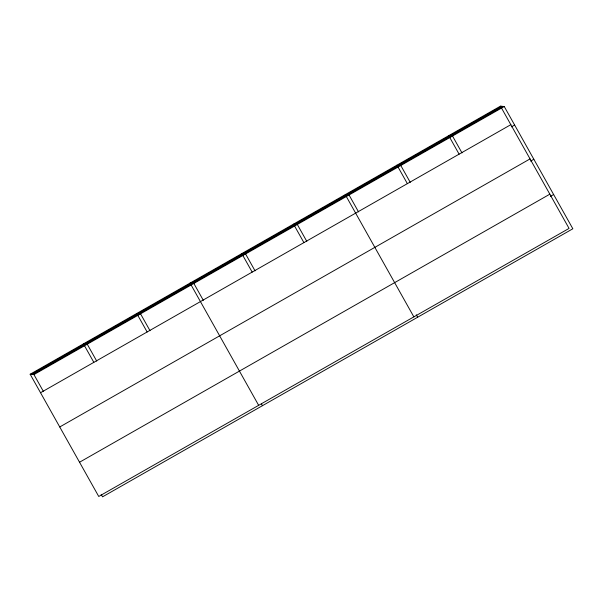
<?xml version="1.0" encoding="UTF-8"?>
<svg xmlns="http://www.w3.org/2000/svg" width="603" height="603" viewBox="0 0 603 603"><rect width="100%" height="100%" fill="white"/><g stroke="black" fill="none" stroke-linecap="round" stroke-linejoin="round"><path stroke-width="0.9" d="M500.452 106.166L569.059 228.409L98.749 496.473L30.15 374.229L500.452 106.166L504.251 106.527L572.85 228.771L102.548 496.834L101.176 494.392M31.401 374.35L501.711 106.286M32.69 374.471L503 106.407M30.15 374.229L33.941 374.591L504.251 106.527M40.537 392.734L510.839 124.67M511.397 126.871L514.63 125.032M59.742 426.969L530.052 158.906M530.61 161.107L533.843 159.267M79.536 462.237L549.846 194.174M550.403 196.382L553.637 194.535M452.514 136.014L461.996 152.906M448.722 135.652L459.109 154.157M400.784 165.501L410.266 182.392M396.985 165.139L407.372 183.644M358.529 211.887L349.047 194.988L345.255 194.626L413.854 316.869M416.274 314.789L417.653 317.231M297.317 224.474L306.799 241.373M293.518 224.112L303.904 242.617M245.579 253.961L255.061 270.86M241.788 253.599L252.175 272.104M203.332 300.347L193.849 283.448L190.051 283.086L258.657 405.329M261.536 404.063L262.448 405.691M140.544 313.831L150.026 330.723M136.753 313.47L147.14 331.974M87.247 344.207L96.729 361.107M83.448 343.846L93.834 362.35M33.941 374.591L43.424 391.483"/></g></svg>
